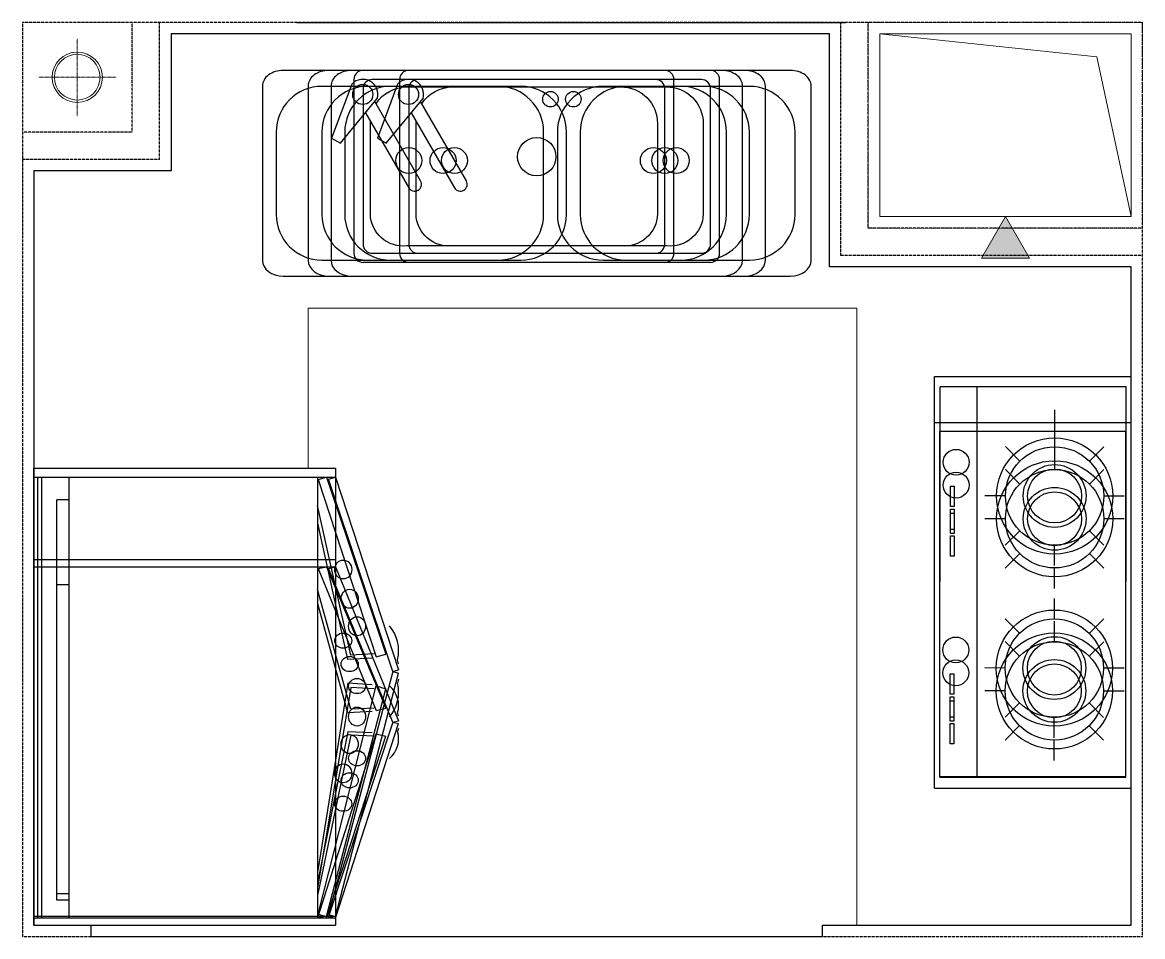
# Model space of a CAD drawing. Header units: millimetres. Extents: x 0 to 2450, y 0 to 2000.
import ezdxf

# ---------------------------------------------------------------- set-up
doc = ezdxf.new("R2010")
doc.units = ezdxf.units.MM
doc.header["$MEASUREMENT"] = 0
doc.linetypes.add('DASH', pattern=[0.35, 0.25, -0.1])
doc.linetypes.add('DASHED2', pattern=[0.375, 0.25, -0.125])
for name, color, linetype in [('Sunac_Wall', 2, 'DASH'), ('Sunac_Window', 2, 'Continuous'), ('Sunac_冰箱', 141, 'Continuous'), ('Sunac_厨卫装修线', 145, 'Continuous'), ('Sunac_水盆', 150, 'Continuous'), ('Sunac_灶台', 85, 'Continuous')]:
    doc.layers.add(name, color=color, linetype=linetype)
for name, color, linetype, lineweight in [('Sunac_排气道', 12, 'Continuous', 18), ('Sunac_洁具厨具', 30, 'Continuous', 18), ('Sunac_立管', 80, 'Continuous', 18)]:
    doc.layers.add(name, color=color, linetype=linetype, lineweight=lineweight)

# ---------------------------------------------------------------- blocks, each defined once
blk = doc.blocks.new('灶台_800')
at = {"layer": 'Sunac_灶台'}
for p, q in [((400, -6.616929226765933e-14), (-400, 6.616929226765933e-14)), ((-400, -429.9999999999998), (-400, 6.616929226765933e-14)), ((400, -429.9999999999999), (400, -6.616929226765933e-14)), ((400, -429.9999999999999), (-400, -429.9999999999998))]:
    blk.add_line(p, q, dxfattribs=at)
at = {"layer": 'Sunac_灶台', "color": 250}
for p, q in [((376.4269819404709, -11.57866879575892), (-379.7737836850874, -11.57866879575879)), ((-379.7737836850874, -11.57866879575879), (-379.7737836850875, -418.387678290368)), ((-188.7636648938059, -15.03299063310257), (-188.8287326068385, -59.87263566942416)), ((187.7662311431487, -15.57938075717542), (187.7011634301742, -60.41902579349702)), ((376.4269819404708, -418.3876782903681), (376.4269819404709, -11.57866879575892)), ((-264.9296846420621, -91.26538113382408), (-296.5900918921106, -59.5129542415379)), ((-81.06678327772534, -59.8257044602651), (-112.8192101700116, -91.4861117103137)), ((111.6002113948924, -91.81177125795514), (79.93980414484389, -60.05934436566896)), ((295.4631127592294, -60.37209458433795), (263.7106858670013, -92.03250183444477)), ((-296.5431606829516, -167.274903570651), (-350.2673398157625, -167.2290426023021)), ((-36.58681966928998, -167.6521314585698), (-81.42646470555337, -167.5870637455955)), ((79.98673535400286, -167.8212936947239), (35.14709031768137, -167.7562259817496)), ((339.9430763677228, -168.1985215827009), (295.1034313314012, -168.1334538696683)), ((-265.1504152185517, -243.3758556059329), (-296.9028421108379, -275.0362628559814)), ((-81.37953349645261, -275.3490130747087), (-113.0399407465011, -243.5965861824225)), ((111.3794808184028, -243.9222457300057), (79.62705392611673, -275.5826529800543)), ((295.1503625405603, -275.8954031987815), (263.4899552905118, -244.1429763064953)), ((-189.1408927817247, -274.9893316468224), (-189.2059604947572, -319.8289766831439)), ((187.3890032552299, -275.5357217708952), (187.3239355421973, -320.3753668072168)), ((376.4269819404709, -337.1530748289081), (-379.7737836850875, -337.1530748289078)), ((-210.1132345810184, -395.1493726916378), (-210.1014908980579, -387.0565329355885)), ((-210.1014908980579, -387.0565329355885), (-165.6259310299648, -387.1210723172408)), ((-165.6259310299648, -387.1210723172408), (-165.6376747128671, -395.21391207329)), ((-151.4863040589262, -395.2344474126003), (-151.4745603760239, -387.1416076565511)), ((-151.4745603760239, -387.1416076565511), (-106.9990005078726, -387.2061470382614)), ((-106.9990005078726, -387.2061470382614), (-107.0107441908331, -395.2989867942524)), ((200.4772881097159, -395.7451888778014), (200.4890317926183, -387.6523491217523)), ((200.4890317926183, -387.6523491217523), (244.9645916607697, -387.7168885034627)), ((244.9645916607697, -387.7168885034627), (244.9528479778091, -395.8097282595118)), ((259.1042186317499, -395.830263598764), (259.1159623147104, -387.7374238427146)), ((259.1159623147104, -387.7374238427146), (303.5915221828035, -387.801963224425)), ((303.5915221828035, -387.801963224425), (303.5797784999012, -395.8948029804743)), ((-165.6376747128671, -395.21391207329), (-210.1132345810184, -395.1493726916378)), ((-107.0107441908331, -395.2989867942524), (-151.4863040589262, -395.2344474126003)), ((244.9528479778091, -395.8097282595118), (200.4772881097159, -395.7451888778014)), ((303.5797784999012, -395.8948029804743), (259.1042186317499, -395.830263598764)), ((376.4269819404708, -418.3876782903682), (-379.7737836850875, -418.3876782903681))]:
    blk.add_line(p, q, dxfattribs=at)
for centre, radius in [((-188.9848126942525, -167.4309836581232), 126.9984612341197), ((187.5450833427021, -167.9773737821961), 126.9984612341197), ((-188.9848126942525, -167.4309836581232), 107.5584612341173), ((187.5450833427021, -167.9773737821961), 107.5584612341173), ((-188.9848126942525, -167.4309836581232), 68.67846123411972), ((-188.9848126942525, -167.4309836581232), 58.95846123411971), ((187.5450833427021, -167.9773737821961), 68.67846123411972), ((187.5450833427021, -167.9773737821961), 58.95846123411971), ((-262.6576568331221, -382.9338392247445), 28.3027024787172), ((147.932865857554, -383.5296554109083), 28.3027024787172)]:
    blk.add_circle(centre, radius, dxfattribs=at)
blk = doc.blocks.new('水盆_单盆_600_420')
at = {"layer": 'Sunac_水盆'}
for p, q in [((280, 0), (-280, 0)), ((-300, -20), (-300, -400)), ((300, -400), (300, -20)), ((280, -420), (-280, -420))]:
    blk.add_line(p, q, dxfattribs=at)
at = {"layer": 'Sunac_水盆', "color": 250}
for p, q in [((-304.3106400566176, -29.79090841527795), (-348.7163579780608, -148.3261742871837)), ((-329.261810570024, -159.5579329320462), (-248.8124400414526, -61.8317196163116)), ((-348.7163579780608, -148.3261742871837), (-329.261810570024, -159.5579329320462))]:
    blk.add_line(p, q, dxfattribs=at)
blk.add_lwpolyline([(259.9994891975075, -19.99126373574836), (-259.9980916352943, -19.99969991645776, 0.4142135623730829), (-279.9978435104713, -39.99994803784648), (-279.9935013586655, -380.000000003085, 0.4142135623730951), (-259.9932532375678, -399.9997518785531), (260.0043275952339, -399.9913156979019, 0.4142135623730951), (280.0040794704109, -379.9910675765132), (279.9997373186052, -39.99101561121643, 0.4142135623731069)], format="xyb", close=True, dxfattribs=at)
blk.add_lwpolyline([(-251.4409346664324, -72.96450585854473, -0.2561040278594553), (-184.0003123385832, -35.99506001581904), (183.9996877014637, -35.99220660177525, -0.4142135623730951), (264.0006801877171, -115.9912141038221), (264.0031366050243, -313.9912140885717, -0.4408494662453515), (184.0041291024536, -383.9922585664317), (-183.9958709375933, -383.9951119804173, -0.4408486918443591), (-263.9968634238467, -313.9960524862399), (-263.9993198411539, -115.9960525015485, -0.0142552643020883), (-263.8693732023239, -111.4371463455027, -0.0142552643020883)], format="xyb", dxfattribs=at)
for points in [[(-154.0073790317401, -241.7195395838353), (-254.135359602049, -68.29775867937133)], [(-274.4962997809052, -93.0312969298102), (-179.987955050543, -256.7198619038099)]]:
    blk.add_lwpolyline(points, dxfattribs=at)
for centre, radius in [((-280.500105929561, -52.63334219774697), 21.92953924785252), ((0, -188.9131680401042), 41.97267345915316)]:
    blk.add_circle(centre, radius, dxfattribs=at)
at = {"layer": 'Sunac_水盆'}
for centre, start, end in [((-280, -20), 90, 180), ((280, -20), 0, 90), ((-280, -400), 180, 270), ((280, -400), 270, 0)]:
    blk.add_arc(centre, 20, start, end, dxfattribs=at)
at = {"layer": 'Sunac_水盆', "color": 250}
for centre, radius, start, end in [((-280.500105929561, -52.63334219774697), 32.99573179281926, 343.812907467406, 136.1887797455705), ((-166.9976670416072, -249.2197007438517), 15, 210.0007108243379, 30.00071082433784)]:
    blk.add_arc(centre, radius, start, end, dxfattribs=at)
blk = doc.blocks.new('立管_170_170')
at = {"layer": 'Sunac_立管', "linetype": 'DASH', "ltscale": 0.2}
for p, q in [((-0.02043423100258224, 85.0360415870091), (0.02041690814075992, -84.96395350471721)), ((-85.00000866144546, 0.03604370143148117), (84.99999133855454, 0.03604438083129935))]:
    blk.add_line(p, q, dxfattribs=at)
at = {"layer": 'Sunac_立管'}
for radius in [55, 50]:
    blk.add_circle((-8.661445463076234e-06, 0.03604404114594217), radius, dxfattribs=at)
blk = doc.blocks.new('水盆_单盆_800_420')
at = {"layer": 'Sunac_水盆'}
for p, q in [((380, 0), (-380, 0)), ((-400, -20), (-400, -400)), ((400, -400), (400, -20)), ((380, -420), (-380, -420))]:
    blk.add_line(p, q, dxfattribs=at)
at = {"layer": 'Sunac_水盆', "color": 250}
for p, q in [((-404.3106400566176, -29.79090841527795), (-448.7163579780608, -148.3261742871837)), ((-429.261810570024, -159.5579329320462), (-348.8124400414526, -61.8317196163116)), ((-448.7163579780608, -148.3261742871837), (-429.261810570024, -159.5579329320462))]:
    blk.add_line(p, q, dxfattribs=at)
blk.add_lwpolyline([(359.9994891975075, -19.99126373574836), (-359.9980916352943, -19.99969991645776, 0.4142135623730829), (-379.9978435104713, -39.99994803784648), (-379.9935013586655, -380.000000003085, 0.4142135623730951), (-359.9932532375678, -399.9997518785531), (360.0043275952339, -399.9913156979019, 0.4142135623730951), (380.0040794704109, -379.9910675765132), (379.9997373186052, -39.99101561121643, 0.4142135623731069)], format="xyb", close=True, dxfattribs=at)
blk.add_lwpolyline([(-351.4409346664324, -72.96450585854473, -0.2561040278594553), (-284.0003123385832, -35.99506001581904), (283.9996877014637, -35.99220660177525, -0.4142135623730951), (364.0006801877171, -115.9912141038221), (364.0031366050243, -313.9912140885717, -0.4408494662453515), (284.0041291024536, -383.9922585664317), (-283.9958709375933, -383.9951119804173, -0.4408486918443591), (-363.9968634238467, -313.9960524862399), (-363.9993198411539, -115.9960525015485, -0.0142552643020883), (-363.8693732023239, -111.4371463455027, -0.0142552643020883)], format="xyb", dxfattribs=at)
for points in [[(-254.0073790317401, -241.7195395838353), (-354.135359602049, -68.29775867937133)], [(-374.4962997809052, -93.0312969298102), (-279.987955050543, -256.7198619038099)]]:
    blk.add_lwpolyline(points, dxfattribs=at)
for centre, radius in [((-380.500105929561, -52.63334219774697), 21.92953924785252), ((0, -188.9131680401042), 41.97267345915316)]:
    blk.add_circle(centre, radius, dxfattribs=at)
at = {"layer": 'Sunac_水盆'}
for centre, start, end in [((-380, -20), 90, 180), ((380, -20), 0, 90), ((-380, -400), 180, 270), ((380, -400), 270, 0)]:
    blk.add_arc(centre, 20, start, end, dxfattribs=at)
at = {"layer": 'Sunac_水盆', "color": 250}
for centre, radius, start, end in [((-380.500105929561, -52.63334219774697), 32.99573179281926, 343.812907467406, 136.1887797455705), ((-266.9976670416072, -249.2197007438517), 15, 210.0007108243379, 30.00071082433784)]:
    blk.add_arc(centre, radius, start, end, dxfattribs=at)
blk = doc.blocks.new('水盆_双盆_900_450')
at = {"layer": 'Sunac_水盆'}
for points in [[(404.5458715586574, 0), (-404.5458715586574, 0)], [(-450, -34.09266054048931), (-450, -415.9073394594525)], [(450, -415.9073394594525), (450, -34.09266054048931)], [(-404.5458715586574, -450), (404.5458715586574, -450)]]:
    blk.add_lwpolyline(points, dxfattribs=at)
at = {"layer": 'Sunac_水盆', "color": 250}
for points in [[(65, -315), (65, -135, 0.4142135623730951), (-35, -35), (-320, -35, 0.4142135623730951), (-420, -135), (-420, -315, 0.4142135623730951), (-320, -415), (-35, -415, 0.4142135623730951)], [(315, -35), (195, -35, 0.4142135623730951), (95, -135), (95, -315, 0.4142135623730951), (195, -415), (315, -415, 0.4142135623730951), (415, -315), (415, -135, 0.4142135623730951)]]:
    blk.add_lwpolyline(points, format="xyb", close=True, dxfattribs=at)
for centre, radius in [((80, -62.9974157755496), 17), ((-180, -197.284403603262), 28.41055045041139), ((255, -197.284403603262), 28.41055045041139)]:
    blk.add_circle(centre, radius, dxfattribs=at)
at = {"layer": 'Sunac_水盆'}
for centre, major_axis, ratio, start_param, end_param in [((404.5458715586574, -34.09266054048931), (45.45412844137162, 7.620375540206395e-11), 0.7500454130246035, -2.235100993175365e-12, 1.570796326793639), ((-404.5458715586574, -34.09266054048931), (-45.45412844135717, 7.047588369042189e-12), 0.7500454130248436, -1.57079632679478, 2.065014825802791e-13), ((-404.5458715586574, -415.9073394594525), (-45.45412844135718, 1.244725990474763e-11), 0.7500454130254838, 3.648192858918264e-13, 1.570796326795102), ((404.5458715586574, -415.9073394594525), (45.45412844137162, 6.093328244220436e-11), 0.750045413025244, 4.712388980383684, 6.283185307177799)]:
    blk.add_ellipse(centre, major_axis=major_axis, ratio=ratio, start_param=start_param, end_param=end_param, dxfattribs=at)
blk = doc.blocks.new('水盆_双盆_1000_450')
at = {"layer": 'Sunac_水盆'}
for points in [[(454.5458715586574, 0), (-454.5458715586574, 0)], [(-500, -34.09266054048931), (-500, -415.9073394594525)], [(500, -415.9073394594525), (500, -34.09266054048931)], [(-454.5458715586574, -450), (454.5458715586574, -450)]]:
    blk.add_lwpolyline(points, dxfattribs=at)
at = {"layer": 'Sunac_水盆', "color": 250}
for points in [[(65, -315), (65, -135, 0.4142135623730951), (-35, -35), (-370, -35, 0.4142135623730951), (-470, -135), (-470, -315, 0.4142135623730951), (-370, -415), (-35, -415, 0.4142135623730951)], [(365, -35), (195, -35, 0.4142135623730951), (95, -135), (95, -315, 0.4142135623730951), (195, -415), (365, -415, 0.4142135623730951), (465, -315), (465, -135, 0.4142135623730951)]]:
    blk.add_lwpolyline(points, format="xyb", close=True, dxfattribs=at)
for centre, radius in [((80, -62.9974157755496), 17), ((-205, -197.284403603262), 28.41055045041139), ((280, -197.284403603262), 28.41055045041139)]:
    blk.add_circle(centre, radius, dxfattribs=at)
at = {"layer": 'Sunac_水盆'}
for centre, major_axis, ratio, start_param, end_param in [((454.5458715586574, -34.09266054048931), (45.45412844137162, 7.620375540206395e-11), 0.7500454130246035, -2.235100993175365e-12, 1.570796326793639), ((-454.5458715586574, -34.09266054048931), (-45.45412844135717, 7.047588369042189e-12), 0.7500454130248436, -1.57079632679478, 2.065014825802791e-13), ((-454.5458715586574, -415.9073394594525), (-45.45412844135718, 1.244725990474763e-11), 0.7500454130254838, 3.648192858918264e-13, 1.570796326795102), ((454.5458715586574, -415.9073394594525), (45.45412844137162, 6.093328244220436e-11), 0.750045413025244, 4.712388980383684, 6.283185307177799)]:
    blk.add_ellipse(centre, major_axis=major_axis, ratio=ratio, start_param=start_param, end_param=end_param, dxfattribs=at)
blk = doc.blocks.new('水盆_双盆_1200_450')
at = {"layer": 'Sunac_水盆'}
for points in [[(554.5458715586574, 0), (-554.5458715586574, 0)], [(-600, -34.09266054048931), (-600, -415.9073394594525)], [(600, -415.9073394594525), (600, -34.09266054048931)], [(-554.5458715586574, -450), (554.5458715586574, -450)]]:
    blk.add_lwpolyline(points, dxfattribs=at)
at = {"layer": 'Sunac_水盆', "color": 250}
for points in [[(15, -315), (15, -135, 0.4142135623730951), (-85, -35), (-470, -35, 0.4142135623730951), (-570, -135), (-570, -315, 0.4142135623730951), (-470, -415), (-85, -415, 0.4142135623730951)], [(465, -35), (145, -35, 0.4142135623730951), (45, -135), (45, -315, 0.4142135623730951), (145, -415), (465, -415, 0.4142135623730951), (565, -315), (565, -135, 0.4142135623730951)]]:
    blk.add_lwpolyline(points, format="xyb", close=True, dxfattribs=at)
for centre, radius in [((30, -62.9974157755496), 17), ((-280, -197.284403603262), 28.41055045041139), ((305, -197.284403603262), 28.41055045041139)]:
    blk.add_circle(centre, radius, dxfattribs=at)
at = {"layer": 'Sunac_水盆'}
for centre, major_axis, ratio, start_param, end_param in [((554.5458715586574, -34.09266054048931), (45.45412844137162, 7.620375540206395e-11), 0.7500454130246035, -2.235100993175365e-12, 1.570796326793639), ((-554.5458715586574, -34.09266054048931), (-45.45412844135717, 7.047588369042189e-12), 0.7500454130248436, -1.57079632679478, 2.065014825802791e-13), ((-554.5458715586574, -415.9073394594525), (-45.45412844135718, 1.244725990474763e-11), 0.7500454130254838, 3.648192858918264e-13, 1.570796326795102), ((554.5458715586574, -415.9073394594525), (45.45412844137162, 6.093328244220436e-11), 0.750045413025244, 4.712388980383684, 6.283185307177799)]:
    blk.add_ellipse(centre, major_axis=major_axis, ratio=ratio, start_param=start_param, end_param=end_param, dxfattribs=at)
blk = doc.blocks.new('灶台_900')
at = {"layer": 'Sunac_灶台'}
for p, q in [((449.9999999999999, -6.616929226765933e-14), (-450, 6.616929226765933e-14)), ((-450, -429.9999999999998), (-450, 6.616929226765933e-14)), ((450, -429.9999999999999), (450, -6.616929226765933e-14)), ((449.9999999999999, -429.9999999999998), (-450, -429.9999999999998))]:
    blk.add_line(p, q, dxfattribs=at)
at = {"layer": 'Sunac_灶台', "color": 250}
for p, q in [((424.3971595367931, -11.57866879575892), (-427.9490264897321, -11.23736922030274)), ((-427.9490264897321, -11.23736922030274), (-427.9490264897322, -418.046378714912)), ((-188.7636648938059, -15.03299063310257), (-188.8287326068385, -59.87263566942416)), ((187.7662311431487, -15.57938075717542), (187.7011634301742, -60.41902579349702)), ((424.397159536793, -418.3876782903681), (424.3971595367931, -11.57866879575892)), ((-264.9296846420621, -91.26538113382408), (-296.5900918921106, -59.5129542415379)), ((-81.06678327772534, -59.8257044602651), (-112.8192101700116, -91.4861117103137)), ((111.6002113948924, -91.81177125795514), (79.93980414484389, -60.05934436566896)), ((295.4631127592294, -60.37209458433795), (263.7106858670013, -92.03250183444477)), ((-296.5431606829516, -167.274903570651), (-377.3017053998137, -167.0214852603485)), ((-36.58681966928998, -167.6521314585698), (-81.42646470555337, -167.5870637455955)), ((79.98673535400286, -167.8212936947239), (35.14709031768137, -167.7562259817496)), ((339.9430763677228, -168.1985215827009), (295.1034313314012, -168.1334538696683)), ((-265.1504152185517, -243.3758556059329), (-296.9028421108379, -275.0362628559814)), ((-81.37953349645261, -275.3490130747087), (-113.0399407465011, -243.5965861824225)), ((111.3794808184028, -243.9222457300057), (79.62705392611673, -275.5826529800543)), ((295.1503625405603, -275.8954031987815), (263.4899552905118, -244.1429763064953)), ((-189.1408927817247, -274.9893316468224), (-189.2059604947572, -319.8289766831439)), ((187.3890032552299, -275.5357217708952), (187.3239355421973, -320.3753668072168)), ((424.397159536793, -337.1530748289081), (-427.9490264897322, -336.8117752534518)), ((-210.1132345810184, -395.1493726916378), (-210.1014908980579, -387.0565329355885)), ((-210.1014908980579, -387.0565329355885), (-165.6259310299648, -387.1210723172408)), ((-165.6259310299648, -387.1210723172408), (-165.6376747128671, -395.21391207329)), ((-151.4863040589262, -395.2344474126003), (-151.4745603760239, -387.1416076565511)), ((-151.4745603760239, -387.1416076565511), (-106.9990005078726, -387.2061470382614)), ((-106.9990005078726, -387.2061470382614), (-107.0107441908331, -395.2989867942524)), ((200.4772881097159, -395.7451888778014), (200.4890317926183, -387.6523491217523)), ((200.4890317926183, -387.6523491217523), (244.9645916607697, -387.7168885034627)), ((244.9645916607697, -387.7168885034627), (244.9528479778091, -395.8097282595118)), ((259.1042186317499, -395.830263598764), (259.1159623147104, -387.7374238427146)), ((259.1159623147104, -387.7374238427146), (303.5915221828035, -387.801963224425)), ((303.5915221828035, -387.801963224425), (303.5797784999012, -395.8948029804743)), ((-165.6376747128671, -395.21391207329), (-210.1132345810184, -395.1493726916378)), ((-107.0107441908331, -395.2989867942524), (-151.4863040589262, -395.2344474126003)), ((244.9528479778091, -395.8097282595118), (200.4772881097159, -395.7451888778014)), ((303.5797784999012, -395.8948029804743), (259.1042186317499, -395.830263598764)), ((424.397159536793, -418.3876782903682), (-427.9490264897322, -418.0463787149121))]:
    blk.add_line(p, q, dxfattribs=at)
for centre, radius in [((-188.9848126942525, -167.4309836581232), 126.9984612341197), ((187.5450833427021, -167.9773737821961), 126.9984612341197), ((-188.9848126942525, -167.4309836581232), 107.5584612341173), ((187.5450833427021, -167.9773737821961), 107.5584612341173), ((-188.9848126942525, -167.4309836581232), 68.67846123411972), ((-188.9848126942525, -167.4309836581232), 58.95846123411971), ((187.5450833427021, -167.9773737821961), 68.67846123411972), ((187.5450833427021, -167.9773737821961), 58.95846123411971), ((-262.6576568331221, -382.9338392247445), 28.3027024787172), ((147.932865857554, -383.5296554109083), 28.3027024787172)]:
    blk.add_circle(centre, radius, dxfattribs=at)
blk = doc.blocks.new('冰箱_对开门_800')
at = {"layer": 'Sunac_冰箱'}
for p, q in [((0, 0), (2.220446049250313e-13, 800)), ((2.220446049250313e-13, 800), (660.0000000000002, 800)), ((659.9796165879525, 784.0495549893626), (797.842496050027, 447.1439566498414)), ((660.0000000000002, 800), (660, -9.094947017729283e-14)), ((659.9796165879523, 15.21449954549044), (797.842496050027, 441.0089866911163)), ((0, 0), (660, -9.094947017729283e-14)), ((0, 0), (660, -9.094947017729283e-14)), ((0, 0), (660, -9.094947017729283e-14))]:
    blk.add_line(p, q, dxfattribs=at)
at = {"layer": 'Sunac_冰箱', "color": 250}
for p, q in [((2.176585386543966e-13, 784.1975308623579), (660.0000000000002, 784.1975308623578)), ((8.888888889923695, 15.80246913764213), (8.88888888992391, 784.1975308623579)), ((17.77777777984738, 15.80246913764213), (17.7777777798476, 784.1975308623579)), ((622.103415431513, 779.9685683321311), (639.8589563357239, 784.1975308623578)), ((639.8589563357239, 784.1975308623578), (770.2168254381395, 474.5316671953639)), ((77.11288114613856, 15.43449640506878), (77.11288114613878, 783.8295581297846)), ((77.11288114613878, 783.8295581296811), (620.5288247685239, 783.8295581297845)), ((620.5288247685239, 783.8295581297845), (620.5288247685237, 15.43449640506869)), ((622.103415431513, 779.9685683321311), (748.7518070736842, 469.4191922297596)), ((644.8283425467382, 780.3862017883607), (660.0000000000002, 783.9997425550181)), ((784.9634850313596, 444.0764716704789), (644.8283425467382, 780.3862017883607)), ((50.1520660625538, 54.94066924917397), (50.15206606255399, 744.3233852856793)), ((77.11288114613876, 744.3233852856793), (50.15206606255399, 744.3233852856793)), ((693.5291878633143, 472.3806215757502), (620.5288247685239, 734.2762578100793)), ((686.6115531862888, 464.8698681082264), (621.4083306030664, 703.3199428015182)), ((740.1657997278962, 467.3742022435179), (686.6115531862888, 464.8698681082264)), ((744.3293582136685, 474.756168033824), (693.5291878632561, 472.3806215757502)), ((748.7518070736842, 469.4191922297596), (770.2168254381395, 474.5316671953639)), ((784.9634850313596, 444.0764716704789), (644.828342546738, 18.87785274649223)), ((784.9634850313596, 444.0764716704789), (797.842496050027, 447.1439566498414)), ((784.9634850313596, 444.0764716704789), (797.842496050027, 441.0089866911163)), ((797.8235538352749, 457.5381784352162), (795.675180123566, 464.6651471869295)), ((686.6115531862888, 423.2830752327313), (621.4083306030661, 95.94411173338676)), ((622.1034154315128, 19.29548620272208), (748.7518070736842, 418.7337511111982)), ((740.1657997278962, 420.7787410974397), (686.6115531862888, 423.2830752327313)), ((748.7518070736842, 418.7337511111982), (770.2168254381395, 413.6212761456457)), ((797.8235538352749, 430.6147649057415), (795.675180123566, 423.4877961540284)), ((693.5291878633143, 415.7723217652075), (620.5288247685237, 64.98779672477394)), ((639.8589563357236, 15.0665236725471), (770.2168254381395, 413.6212761456457)), ((744.3293582136685, 413.3967753071855), (693.5291878632561, 415.7723217652075)), ((77.11288114613856, 54.94066924917397), (50.1520660625538, 54.94066924917397)), ((4.386066270634683e-15, 15.80246913764213), (660, 15.80246913764204)), ((620.5288247685237, 15.43449640506869), (77.11288114613856, 15.43449640496529)), ((622.1034154315128, 19.29548620272208), (639.8589563357236, 15.0665236725471)), ((644.828342546738, 18.87785274649223), (660, 15.2643119798352))]:
    blk.add_line(p, q, dxfattribs=at)
at = {"layer": 'Sunac_冰箱', "color": 8}
blk.add_line((83.77954781358152, 783.8295581297846), (596.084380321234, 783.8295581297845), dxfattribs=at)
at = {"layer": 'Sunac_冰箱', "color": 250}
blk.add_ellipse((676.6915180483775, 622.4710428718373), major_axis=(-18.68250409204916, 2.780537964328474e-12), ratio=0.8888888888888855, dxfattribs=at)
for centre, major_axis, ratio, start_param, end_param in [((690.7453494574002, 571.2174281054175), (18.68250409204916, 1.594110081651484e-12), 0.8888888888888855, 3.141592653589642, 9.424777960769228), ((706.9074901601998, 523.088537148148), (18.68250409204916, 1.594110081651484e-12), 0.8888888888888855, 3.141592653589642, 9.424777960769228), ((728.1936646449903, 480.2177438765453), (69.71290007611668, 7.163198583535324e-13), 0.8888888888888888, -0.2536944183632264, 0.7772931939777847), ((728.1936646449903, 407.9351994644126), (-69.71290007611668, 1.335494792576713e-12), 0.8888888888888854, 2.364299459612014, 3.395287071953027), ((706.9074901601998, 365.0644061928097), (18.68250409204916, 2.266142658552437e-12), 0.8888888888888885, 3.141592653589599, 9.424777960769186), ((690.7453494574002, 316.9355152355404), (18.68250409204916, 2.179027324509721e-12), 0.8888888888888855, 3.141592653589607, 9.424777960769193), ((676.6915180483775, 265.6819004691206), (18.68250409204916, 1.793230845177691e-12), 0.8888888888888916, 3.141592653589644, 9.42477796076923)]:
    blk.add_ellipse(centre, major_axis=major_axis, ratio=ratio, start_param=start_param, end_param=end_param, dxfattribs=at)
blk = doc.blocks.new('冰箱_对开门_1000')
at = {"layer": 'Sunac_冰箱'}
for p, q in [((0, 0), (2.220446049250313e-13, 1000)), ((2.220446049250313e-13, 1000), (660.0000000000002, 999.9999999999999)), ((659.9796165879525, 980.0619437367033), (797.842496050027, 558.9299458123018)), ((660.0000000000002, 999.9999999999999), (660, -1.13686837721616e-13)), ((659.9796165879523, 19.01812443186304), (797.842496050027, 551.2612333638954)), ((0, 0), (660, -1.13686837721616e-13)), ((0, 0), (660, -1.13686837721616e-13)), ((0, 0), (660, -1.13686837721616e-13))]:
    blk.add_line(p, q, dxfattribs=at)
at = {"layer": 'Sunac_冰箱', "color": 250}
for p, q in [((2.176585386543966e-13, 980.2469135779473), (660.0000000000002, 980.2469135779472)), ((8.888888889923695, 19.75308642205266), (8.88888888992391, 980.2469135779473)), ((17.77777777984738, 19.75308642205266), (17.7777777798476, 980.2469135779473)), ((622.103415431513, 974.9607104151638), (639.8589563357239, 980.2469135779472)), ((639.8589563357239, 980.2469135779472), (770.2168254381395, 593.1645839942048)), ((77.11288114613856, 19.29312050633598), (77.11288114613878, 979.7869476622307)), ((77.11288114613878, 979.7869476621013), (620.5288247685239, 979.7869476622305)), ((620.5288247685239, 979.7869476622305), (620.5288247685237, 19.29312050633587)), ((622.103415431513, 974.9607104151638), (748.7518070736842, 586.7739902871995)), ((644.8283425467382, 975.4827522354509), (660.0000000000002, 979.9996781937725)), ((784.9634850313596, 555.0955895880986), (644.8283425467382, 975.4827522354509)), ((50.1520660625538, 68.67583656146746), (50.15206606255399, 930.4042316070991)), ((77.11288114613876, 930.4042316070991), (50.15206606255399, 930.4042316070991)), ((693.5291878633143, 590.4757769696878), (620.5288247685239, 917.8453222625991)), ((686.6115531862888, 581.087335135283), (621.4083306030664, 879.1499285018976)), ((744.3293582136685, 593.44521004228), (693.5291878632561, 590.4757769696878)), ((748.7518070736842, 586.7739902871995), (770.2168254381395, 593.1645839942048)), ((740.1657997278962, 584.2177528043974), (686.6115531862888, 581.087335135283)), ((797.8235538352749, 571.9227230440202), (795.675180123566, 580.8314339836618)), ((784.9634850313596, 555.0955895880986), (644.828342546738, 23.59731593311528)), ((784.9634850313596, 555.0955895880986), (797.842496050027, 558.9299458123018)), ((784.9634850313596, 555.0955895880986), (797.842496050027, 551.2612333638954)), ((693.5291878633143, 519.7154022065093), (620.5288247685237, 81.23474590596743)), ((686.6115531862888, 529.103844040914), (621.4083306030661, 119.9301396667335)), ((622.1034154315128, 24.1193577534026), (748.7518070736842, 523.4171888889977)), ((639.8589563357236, 18.83315459068388), (770.2168254381395, 517.026595182057)), ((740.1657997278962, 525.9734263717996), (686.6115531862888, 529.103844040914)), ((744.3293582136685, 516.7459691339818), (693.5291878632561, 519.7154022065093)), ((748.7518070736842, 523.4171888889977), (770.2168254381395, 517.026595182057)), ((797.8235538352749, 538.2684561321769), (795.675180123566, 529.3597451925355)), ((77.11288114613856, 68.67583656146746), (50.1520660625538, 68.67583656146746)), ((4.386066270634683e-15, 19.75308642205266), (660, 19.75308642205255)), ((620.5288247685237, 19.29312050633587), (77.11288114613856, 19.29312050620661)), ((622.1034154315128, 24.1193577534026), (639.8589563357236, 18.83315459068388)), ((644.828342546738, 23.59731593311528), (660, 19.080389974794))]:
    blk.add_line(p, q, dxfattribs=at)
at = {"layer": 'Sunac_冰箱', "color": 8}
blk.add_line((83.77954781358152, 979.7869476622307), (596.084380321234, 979.7869476622305), dxfattribs=at)
at = {"layer": 'Sunac_冰箱', "color": 250}
for centre, major_axis, ratio, start_param, end_param in [((676.6915180483775, 778.0888035897966), (-2.539426321812225e-12, 20.75833788005457), 0.9000000000000022, 3.141592653589656, 9.424777960769243), ((690.7453494574002, 714.0217851317718), (1.340107935740818e-12, 20.75833788005457), 0.9000000000000024, 3.141592653589865, 9.42477796076945), ((706.9074901601998, 653.8606714351849), (1.340107935740818e-12, 20.75833788005457), 0.9000000000000024, 3.141592653589865, 9.42477796076945), ((728.1936646449903, 600.2721798456816), (1.130596048950663e-12, 77.45877786235185), 0.9, 4.458694562021489, 5.4896821743625), ((728.1936646449903, 509.9189993305157), (-1.367210831016947e-12, 77.45877786235178), 0.9000000000000008, 3.935095786406875, 4.966083398747887), ((706.9074901601998, 456.3305077410121), (1.340107935740818e-12, 20.75833788005457), 0.9000000000000024, 3.141592653589865, 9.42477796076945), ((690.7453494574002, 396.1693940444254), (1.340107935740818e-12, 20.75833788005457), 0.9000000000000024, 3.141592653589865, 9.42477796076945), ((676.6915180483775, 332.1023755864007), (9.33382570029546e-13, 20.75833788005468), 0.8999999999999972, 3.141592653589843, 9.424777960769429)]:
    blk.add_ellipse(centre, major_axis=major_axis, ratio=ratio, start_param=start_param, end_param=end_param, dxfattribs=at)

msp = doc.modelspace()

# ---------------------------------------------------------------- hatches: boundary and pattern name
at = {"layer": 'Sunac_排气道', "ltscale": 0.5}
msp.add_hatch(color=256, dxfattribs=at).paths.add_polyline_path([(2149.999999999996, 1574.999999999447), (2097.408099743774, 1483.9081566893), (2202.591900255768, 1483.9081566893)])

# ---------------------------------------------------------------- linework, layer by layer
at = {"layer": 'Sunac_Wall'}
for p, q in [((240.0000000007094, 1759.999999999847), (240.0000000007094, 1999.999999999847)), ((300.0000000007094, 1699.999999999847), (300.0000000007094, 1999.999999999825)), ((1789.999999999996, 1489.999999999447), (1789.999999999996, 1999.999999999469)), ((1849.999999999996, 1549.999999999447), (1849.999999999996, 1999.999999999447)), ((240.0000000007094, 1759.999999999847), (6.984919309616089e-10, 1759.999999999847)), ((300.0000000007094, 1699.999999999847), (6.984919309616089e-10, 1699.999999999847)), ((2450.000000000317, 1549.999999999447), (1849.999999999996, 1549.999999999447)), ((2449.999999999996, 1489.999999999447), (1789.999999999996, 1489.999999999447))]:
    msp.add_line(p, q, dxfattribs=at)
msp.add_lwpolyline([(0, 0), (2450.000000000011, 0), (2450.000000000011, 2000), (0, 2000)], close=True, dxfattribs=at)
at = {"layer": 'Sunac_Window'}
for p, q in [((600.0000000006949, 2000), (1800.000000000695, 2000)), ((149.9999999999964, 0), (1749.999999999996, 0))]:
    msp.add_line(p, q, dxfattribs=at)
at = {"layer": 'Sunac_厨卫装修线', "color": 6}
msp.add_lwpolyline([(1749.999999999996, 0), (1749.999999999996, 25), (2424.999999999996, 25), (2424.999999999996, 1464.999999999447), (1764.999999999996, 1464.999999999447), (1764.999999999996, 1975), (325.0000000006985, 1975), (325.0000000006985, 1674.999999999847), (25, 1674.999999999847), (25, 25), (149.9999999999964, 25), (149.9999999999964, 0)], dxfattribs=at)
at = {"layer": 'Sunac_排气道', "linetype": 'DASHED2'}
msp.add_lwpolyline([(1849.999999999996, 1549.999999999447), (1849.999999999996, 1999.999999999447), (2449.999999999996, 1999.999999999447), (2449.999999999996, 1549.999999999447)], close=True, dxfattribs=at)
at = {"layer": 'Sunac_排气道', "ltscale": 0.5}
for points in [[(1874.999999999996, 1574.999999999447), (1874.999999999996, 1974.999999999447), (2424.999999999996, 1974.999999999447), (2424.999999999996, 1574.999999999447)], [(2149.999999999996, 1574.999999999447), (2097.408099743774, 1483.9081566893), (2202.591900255768, 1483.9081566893)]]:
    msp.add_lwpolyline(points, close=True, dxfattribs=at)
msp.add_lwpolyline([(2424.999999999996, 1574.999999999447), (2349.999999999996, 1924.999999999447), (1874.999999999996, 1974.999999999447)], dxfattribs=at)
at = {"layer": 'Sunac_洁具厨具'}
msp.add_lwpolyline([(25, 1025), (625, 1025), (625, 1375), (1824.999999999996, 1375), (1824.999999999996, 25)], dxfattribs=at)

# ---------------------------------------------------------------- block references
for name, p in [('立管_170_170', (119.9795834321158, 1879.963955958716)), ('水盆_双盆_1200_450', (1125.000000000695, 1895)), ('水盆_双盆_1000_450', (1125.000000000695, 1895)), ('水盆_双盆_900_450', (1125.000000000695, 1895)), ('水盆_单盆_800_420', (1125.000000000698, 1895)), ('水盆_单盆_600_420', (1125.000000000695, 1895)), ('冰箱_对开门_1000', (25, 25)), ('冰箱_对开门_800', (25, 25))]:
    msp.add_blockref(name, p)
at = {"rotation": 270}
for name, p in [('灶台_900', (2424.999999999996, 775)), ('灶台_800', (2424.999999999996, 725))]:
    msp.add_blockref(name, p, dxfattribs=at)

doc.saveas('drawing.dxf')
